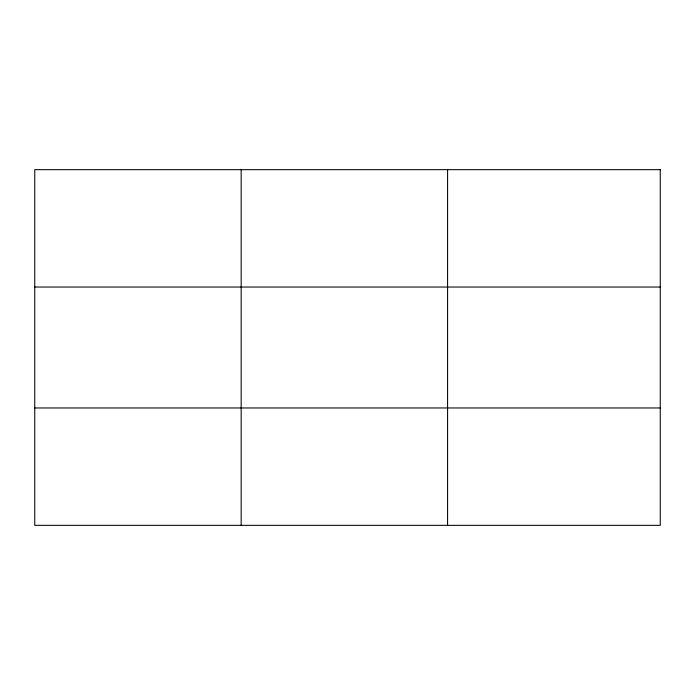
<?xml version="1.0" encoding="UTF-8"?>
<svg xmlns="http://www.w3.org/2000/svg" width="695" height="695" viewBox="0 0 695 695"><rect width="100%" height="100%" fill="white"/><g stroke="black" fill="none" stroke-linecap="round" stroke-linejoin="round"><path stroke-width="1.04" d="M241.165 169.658L241.165 525.342M447.58 169.658L447.58 525.342M34.75 287.035L660.25 287.035M34.75 407.965L660.25 407.965M660.25 169.658L660.25 525.342L34.75 525.342L34.75 169.658L660.25 169.658"/></g></svg>
